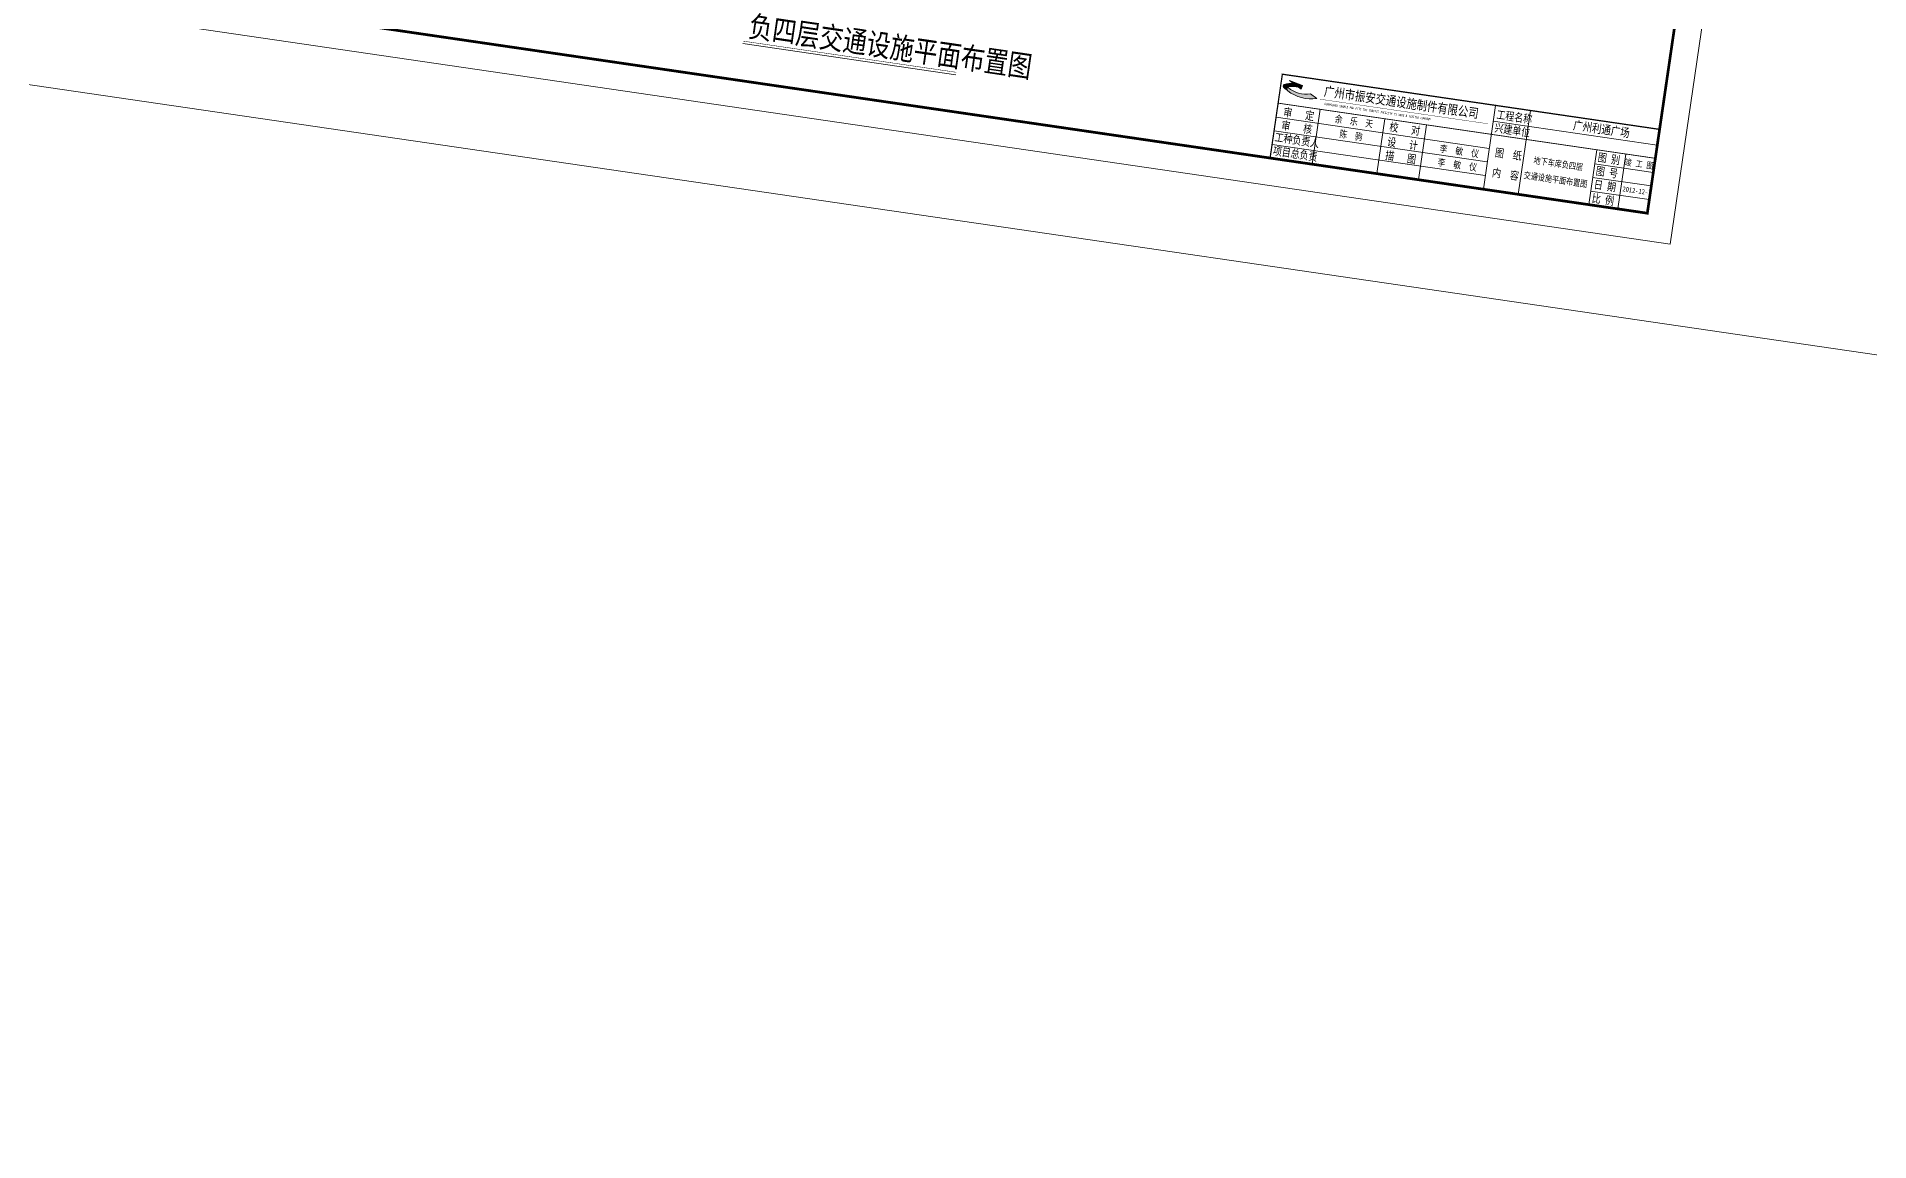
# Model space of a CAD drawing. Header units: inches. Extents: x -414268 to 632271, y -366004 to 318730.
# Drawn here: x -154095 to 48359, y -30 to 122000 of the extents above; entities that cross this region are included whole.
import ezdxf

# ---------------------------------------------------------------- set-up
doc = ezdxf.new("R2010")
doc.units = ezdxf.units.IN
doc.header["$LTSCALE"] = 1200
doc.header["$MEASUREMENT"] = 0
doc.layers.get('0').update_dxf_attribs({"linetype": 'CONTINUOUS', "lineweight": 0})
for name, color, linetype, lineweight in [('A-CONC-PART', 7, 'CONTINUOUS', 0), ('COL-GRID-UG-1_8A_200701111', 7, 'CONTINUOUS', 0), ('LTP-UG4$0$A-area', 7, 'CONTINUOUS', 0), ('LTP-UG4$0$A-CONC-PART', 7, 'CONTINUOUS', 0), ('PUB_TITLE', 7, 'CONTINUOUS', 0)]:
    doc.layers.add(name, color=color, linetype=linetype, lineweight=lineweight)
doc.styles.add('-黑体', font='simhei.ttf', dxfattribs={"width": 0.8})
doc.styles.add('ARIAL', font='arial.ttf')
doc.styles.add('COL-GRID-UG-1_8A_200701112', font='romans.shx', dxfattribs={"width": 0.85})
doc.styles.add('LTP-UG4$0$ARIAL', font='')
doc.styles.get('LTP-UG4$0$ARIAL').set_extended_font_data('Arial')

msp = doc.modelspace()

# ---------------------------------------------------------------- hatches: boundary and pattern name
for color, points in [(2, [(-14685.8, 116426.1), (-14397.6, 116215.1), (-14241.6, 116612.2), (-15677.1, 117151.8), (-15254.4, 116842.3, 0.10177071), (-16294.8, 116699.8, 0.5288266), (-16347.9, 116414.6, 0.03428035), (-15887.6, 116016.1, -0.5117439), (-15840.5, 116466.1, -0.11768267), (-15816.3, 116478.4, -0.08031075)]), (256, [(-13385.7, 115678.9, -0.22116527), (-15840.8, 116377.3, -0.45950251), (-15840.5, 116466.1, 0.5117439), (-15887.6, 116016.1, 0.19426998), (-12671.9, 115156.3)])]:
    msp.add_hatch(color=color).paths.add_polyline_path(points)

# ---------------------------------------------------------------- linework, layer by layer
msp.add_line((-76091.9, 121239.5), (-52556.3, 117797.3))
at = {"color": 5}
msp.add_lwpolyline([(-360113, 318730.5), (632270.7, 173592.9), (607641.9, 5192.1), (-384741.9, 150329.7)], close=True, dxfattribs=at)
at = {"const_width": 50.7}
msp.add_lwpolyline([(-76052.9, 121506.1), (-52517.3, 118064)], dxfattribs=at)
for points, format in [([(23833.1, 102496.7, 140.4, 140.4, 0), (25187.5, 111757.2, 140.4, 140.4, 0), (-16485, 117851.9, 140.4, 140.4, 0), (-17839.3, 108591.3, 0, 0, 0), (23833.1, 102496.7, 0, 0, 0), (12257.5, 104189.6, 0, 0, 0)], "xyseb"), ([(-15816.3, 116478.4, 0.54286971), (-15887.6, 116016.1, 0.54286971)], "xyb")]:
    msp.add_lwpolyline(points, format=format)
msp.add_lwpolyline([(-15254.4, 116842.3), (-15677.1, 117151.8), (-14241.6, 116612.2), (-14397.6, 116215.1), (-14685.8, 116426.1, 0.08031075), (-15816.3, 116478.4, 0.61018101), (-15840.8, 116377.3, 0.22116527), (-13385.7, 115678.9), (-12671.9, 115156.3, -0.19426998), (-15887.6, 116016.1, -0.03428035), (-16347.9, 116414.6, -0.52882663), (-16294.8, 116699.8, -0.10177071)], format="xyb", close=True)
at = {"color": 7, "const_width": 93.6}
msp.add_lwpolyline([(-16952.6, 114654.7), (24719.9, 108560)], dxfattribs=at)
at = {"color": 7}
for points in [[(-13209.4, 107914.2), (-12322.6, 113977.5)], [(5717, 105146.2), (7071.4, 114406.7)], [(9580, 104581.2), (10934.3, 113841.8)], [(-17399.2, 111601), (6157.2, 108155.9)], [(-17179.1, 113105.8), (6377.3, 109660.7)], [(-6061.5, 106868.8), (-5174.7, 112932.1)], [(-1431.1, 106191.6), (-544.3, 112254.9)], [(-17619.2, 110096.2), (5937.1, 106651)], [(18239.9, 109507.7), (17353.1, 103444.4)], [(18013.3, 107958.9), (24493.4, 107011.2)], [(21473.3, 109034.8), (20586.5, 102971.5)], [(17793.3, 106454.1), (24273.3, 105506.3)], [(17573.2, 104949.2), (24053.2, 104001.5)]]:
    msp.add_lwpolyline(points, dxfattribs=at)
at = {"color": 1, "const_width": 39}
msp.add_lwpolyline([(-12317.8, 115089.3), (6221.1, 112378)], dxfattribs=at)
msp.add_lwpolyline([(6818.8, 112679.8), (24934.9, 110030.3)])
at = {"layer": 'PUB_TITLE'}
msp.add_lwpolyline([(-149956.8, 124881.8), (-131723.1, 249555.5), (44601.1, 223767.8), (26367.4, 99094.1)], close=True, dxfattribs=at)
at = {"layer": 'PUB_TITLE', "const_width": 300}
msp.add_lwpolyline([(-142101.6, 126764.9), (23833.1, 102496.7), (41198.6, 221233.5), (-124736.2, 245501.7)], close=True, dxfattribs=at)

# ---------------------------------------------------------------- texts
at = {"lineweight": 0, "style": '-黑体', "width": 0.8}
msp.add_text('负四层交通设施平面布置图', height=2409.264, rotation=351.6794, dxfattribs=at).set_placement((-75557.8, 122010.9))
at = {"style": '-黑体', "width": 0.8}
for s, height, p in [('广州市振安交通设施制件有限公司', 1052.895, (-11936.9, 115477.6)), ('审   定', 883.87, (-16428.3, 113249.8)), ('GUANGZHOU SHAKES AND FITS THE TRAFFIC FACILITY TO MAKE A LIMITED COMPANY', 252.695, (-11852.7, 114452.6)), ('余\u3000乐\u3000天', 757.61, (-10735.5, 112565.9)), ('工程名称', 883.87, (7119.7, 112975.4)), ('审   核', 883.87, (-16643.1, 111781.3)), ('陈\u3000驹', 757.61, (-10209.5, 110907)), ('校   对', 883.87, (-4708.8, 111621.7)), ('兴建单位', 883.87, (6904.7, 111505.1)), ('广州利通广场', 935.91, (15591.3, 111774.5)), ('项目总负责', 883.87, (-17575.6, 108977.6)), ('工种负责人', 883.87, (-17383, 110477.1)), ('描   图', 883.87, (-5167.6, 108484.5)), ('设   计', 883.87, (-4949.1, 109978.2)), ('李  敏  仪', 757.61, (848.2, 109289.8)), ('图\u3000纸', 883.87, (6959.3, 108786.1)), ('李  敏  仪', 757.61, (628.1, 107785)), ('内\u3000容', 883.87, (6635.8, 106574.2)), ('地下车库负四层', 702.97, (11220.6, 108010.4)), ('图 号', 883.87, (18094.2, 106749.7)), ('图 别', 883.87, (18314.3, 108254.5)), ('竣 工 图', 679.9, (21307.6, 107833.9)), ('交通设施平面布置图', 702.97, (10136.5, 106375.7)), ('日 期', 883.87, (17874.1, 105244.8)), ('2012-12-7', 546, (21059.2, 104928.6)), ('比 例', 883.87, (17654, 103740))]:
    msp.add_text(s, height=height, rotation=351.6794, dxfattribs=at).set_placement(p)
at = {"layer": 'A-CONC-PART', "color": 3, "insert": (61, -29.9), "char_height": 0.75, "attachment_point": 1, "style": 'ARIAL'}
msp.add_mtext('\\A1;', dxfattribs=at)
at = {"layer": 'COL-GRID-UG-1_8A_200701111', "insert": (91.3, 62.4), "char_height": 0.525, "attachment_point": 1, "rotation": 351.6794, "style": 'COL-GRID-UG-1_8A_200701112'}
msp.add_mtext('\\A1;', dxfattribs=at)
at = {"layer": 'LTP-UG4$0$A-area', "color": 3, "char_height": 0.75, "attachment_point": 1, "rotation": 351.6794, "style": 'LTP-UG4$0$ARIAL'}
for insert in [(66.4, 14.8), (67.3, 13.9), (74.8, 8.4), (79.1, 1.9)]:
    msp.add_mtext('\\A1;', dxfattribs=dict(at, insert=insert))
at = {"layer": 'LTP-UG4$0$A-CONC-PART', "color": 3, "insert": (61, -29.9), "char_height": 0.75, "attachment_point": 1, "style": 'LTP-UG4$0$ARIAL'}
msp.add_mtext('\\A1;', dxfattribs=at)

doc.saveas('drawing.dxf')
